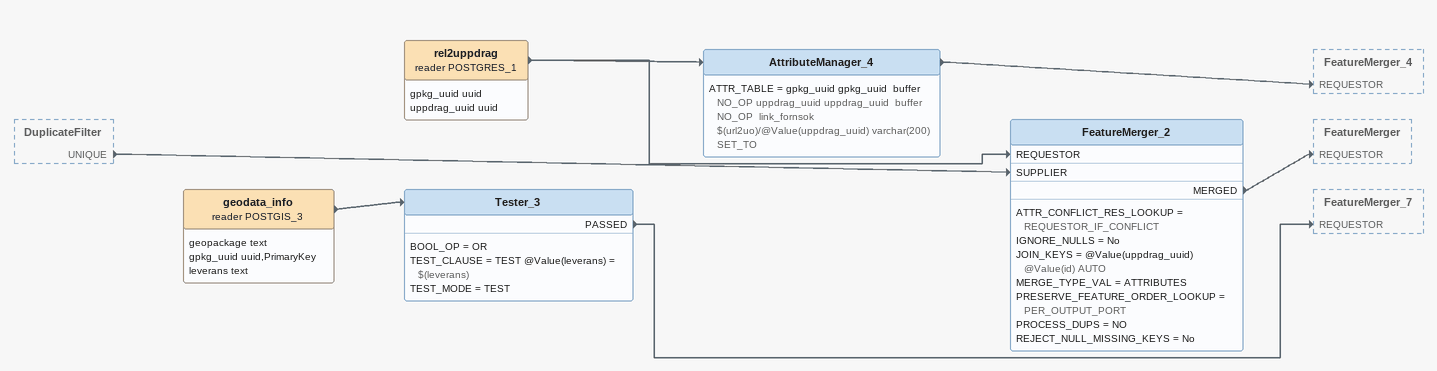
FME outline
DuplicateFilter [outside]
    UNIQUE -> FeatureMerger_2 [SUPPLIER]
geodata_info (reader POSTGIS_3)
    attributes: geopackage text, gpkg_uuid uuid,PrimaryKey, leverans text
    -> Tester_3
Tester_3
    BOOL_OP = OR
    TEST_CLAUSE = TEST @Value(leverans) = $(leverans)
    TEST_MODE = TEST
    PASSED -> FeatureMerger_7 [REQUESTOR]
rel2uppdrag (reader POSTGRES_1)
    attributes: gpkg_uuid uuid, uppdrag_uuid uuid
    -> AttributeManager_4
    -> FeatureMerger_2 [REQUESTOR]
AttributeManager_4
    ATTR_TABLE = gpkg_uuid gpkg_uuid  buffer NO_OP uppdrag_uuid uppdrag_uuid  buffer NO_OP  link_fornsok $(url2uo)/@Value(uppdrag_uuid) varchar(200) SET_TO
    -> FeatureMerger_4 [REQUESTOR]
FeatureMerger_2
    ATTR_CONFLICT_RES_LOOKUP = REQUESTOR_IF_CONFLICT
    IGNORE_NULLS = No
    JOIN_KEYS = @Value(uppdrag_uuid) @Value(id) AUTO
    MERGE_TYPE_VAL = ATTRIBUTES
    PRESERVE_FEATURE_ORDER_LOOKUP = PER_OUTPUT_PORT
    PROCESS_DUPS = NO
    REJECT_NULL_MISSING_KEYS = No
    MERGED -> FeatureMerger [REQUESTOR]
